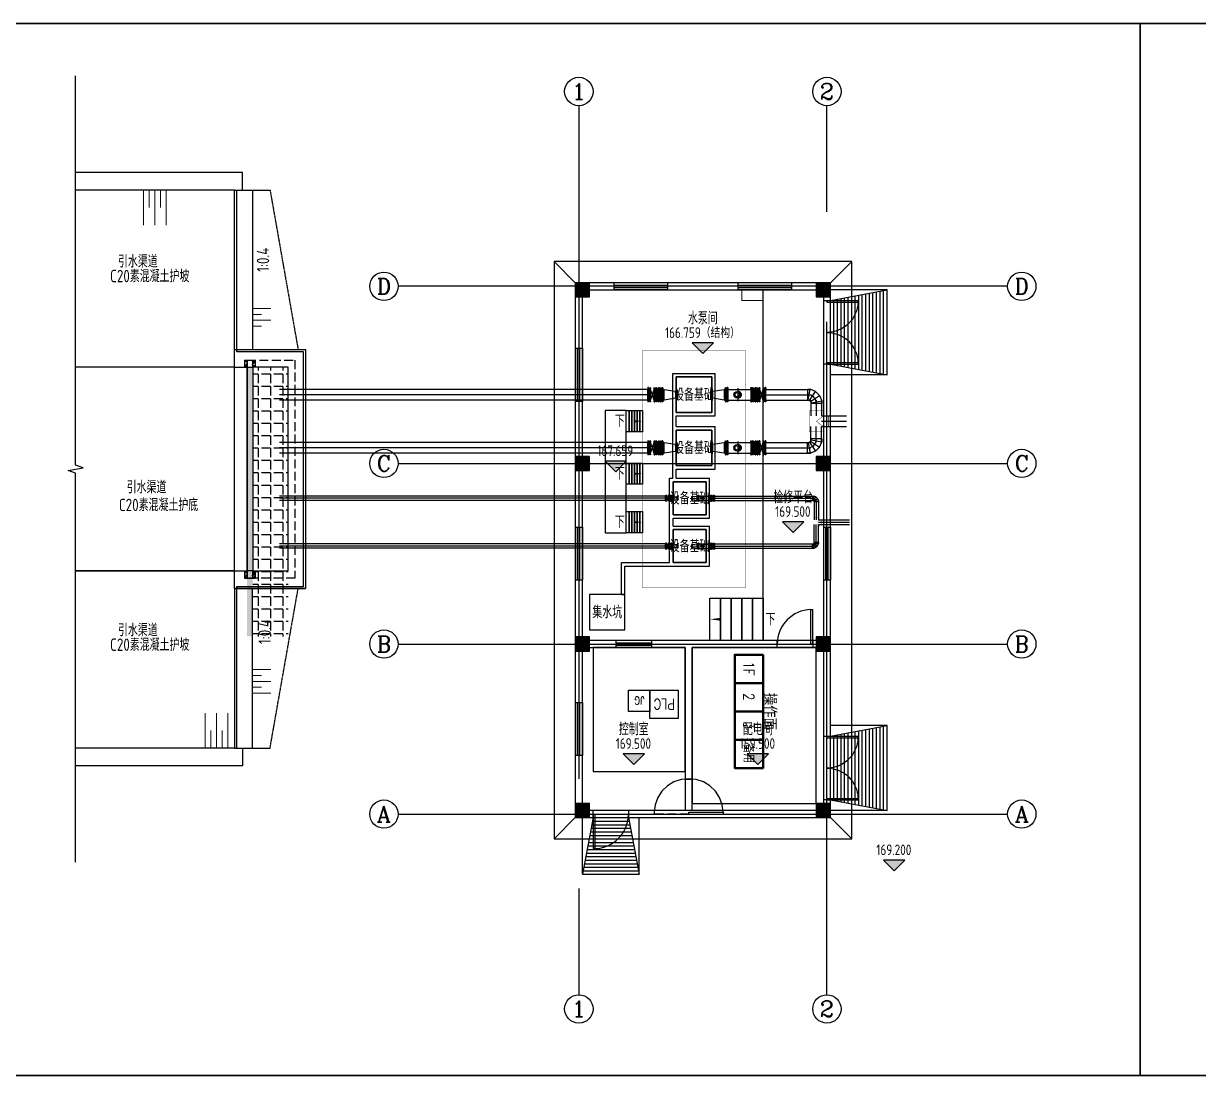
# Model space of a CAD drawing. Extents: x 0 to 126000, y 0 to 29700.
# Drawn here: x 52493 to 85649, y 0 to 29700 of the extents above; entities that cross this region are included whole.
import ezdxf
from ezdxf.enums import TextEntityAlignment as Align

# ---------------------------------------------------------------- set-up
doc = ezdxf.new("R2010")
doc.units = 0
doc.header["$LTSCALE"] = 1000
for name, pattern in [('ACAD_ISO10W100', [18, 12, -3, 0, -3]), ('AXIS_DASH_DOT', [1200, 800, -200, 0, -200]), ('DASH', [0.35, 0.25, -0.1]), ('DASHED', [0.75, 0.5, -0.25]), ('DOTE', [2.42, 2, -0.2, 0.02, -0.2])]:
    doc.linetypes.add(name, pattern=pattern)
for name, color, linetype in [('0 @ 1', 7, 'Continuous'), ('0_提资_水机', 8, 'Continuous'), ('AXIS', 3, 'Continuous'), ('AXIS @ 1', 3, 'Continuous'), ('AXIS_TEXT', 7, 'Continuous'), ('DOOR', 3, 'Continuous'), ('DOTE', 1, 'DOTE'), ('DXPM', 4, 'Continuous'), ('E-箱柜', 3, 'Continuous'), ('FLOOR_STEEL', 2, 'Continuous'), ('GROUND', 2, 'Continuous'), ('PUB_DIM', 3, 'Continuous'), ('PUB_HATCH', 8, 'Continuous'), ('RAIL', 6, 'Continuous'), ('STAIR', 2, 'Continuous'), ('STAIR_STEEL', 2, 'Continuous'), ('TEL_DIM', 7, 'Continuous'), ('VIEW', 7, 'Continuous'), ('WALL', 4, 'Continuous'), ('WALL_EXT', 4, 'Continuous'), ('WALL_INT', 4, 'Continuous'), ('WINDOW', 3, 'Continuous'), ('YHG_文字', 7, 'Continuous'), ('YHG_柱', 4, 'Continuous'), ('YHJ_引出、索引', 3, 'Continuous'), ('YHJ_引出、索引 @ 1', 3, 'Continuous'), ('YHJ_立面_墙线中', 2, 'Continuous'), ('中心线', 8, 'Continuous'), ('意见', 1, 'Continuous'), ('房间轮廓线', 6, 'Continuous'), ('折断线', 3, 'Continuous'), ('控制间轮廓', 7, 'Continuous'), ('标高标注 @ 1', 7, 'Continuous'), ('水泵基础', 7, 'Continuous'), ('线框', 2, 'Continuous'), ('细线', 4, 'Continuous'), ('设备', 8, 'Continuous'), ('轮廓线', 2, 'Continuous'), ('配电间轮廓', 7, 'Continuous')]:
    doc.layers.add(name, color=color, linetype=linetype)
for name, color, linetype, lineweight in [('FLOOR', 2, 'Continuous', 30), ('YHG_构造柱', 4, 'Continuous', 50), ('工艺管道', 8, 'Continuous', 30), ('排水沟', 4, 'Continuous', 30), ('文字', 7, 'Continuous', 15), ('泵房轮廓线', 1, 'Continuous', 50), ('集水坑', 4, 'Continuous', 30)]:
    doc.layers.add(name, color=color, linetype=linetype, lineweight=lineweight)
doc.styles.add('_TEL_DIM', font='SIMPLEX', dxfattribs={"width": 0.8, "height": 3.5, "bigfont": 'HZTXT'})
doc.styles.add('COMPLEX', font='COMPLEX')
doc.styles.add('HZ1', font='romans.shx', dxfattribs={"width": 0.7, "bigfont": 'hztxt.shx'})
doc.styles.get("Standard").update_dxf_attribs({"font": 'arial.ttf'})
doc.styles.add('设计文字', font='tssdeng.shx', dxfattribs={"width": 0.8, "bigfont": 'hztxt.shx'})

# ---------------------------------------------------------------- blocks, each defined once
blk = doc.blocks.new('视图')
at = {"layer": 'VIEW'}
blk.add_lwpolyline([(0, 0), (42000, 0), (42000, 29700), (0, 29700)], close=True, dxfattribs=at)
blk.add_lwpolyline([(0, 29700), (42000, 29700), (42000, 0), (0, 0), (0, 29700)], dxfattribs=at)
at = {"layer": 'VIEW', "style": 'HZ1', "width": 0.7, "flags": 1}
blk.add_attdef('视图类型', (15, 29936), '', height=300, dxfattribs=at)
blk = doc.blocks.new('*U217')
at = {"layer": 'VIEW'}
blk.add_blockref('视图', (42000, 0), dxfattribs=at)
blk = doc.blocks.new('*U218')
at = {"layer": 'VIEW'}
blk.add_blockref('视图', (84000, 0), dxfattribs=at)
blk = doc.blocks.new('DN400法兰')
at = {"layer": '中心线', "ltscale": 50}
for p, q in [((-258, 20), (-258, -55)), ((257, 20), (257, -55))]:
    blk.add_line(p, q, dxfattribs=at)
at = {"layer": '设备', "ltscale": 50}
for p, q in [((-240, 0), (-244, -4)), ((-240, 0), (240, 0)), ((240, 0), (244, -4)), ((-283, -30), (-283, -4)), ((282, -4), (-283, -4)), ((282, -30), (282, -4))]:
    blk.add_line(p, q, dxfattribs=at)
at = {"layer": '设备'}
for p, q in [((-240, 0), (240, 0)), ((-283, -30), (282, -30))]:
    blk.add_line(p, q, dxfattribs=at)
blk = doc.blocks.new('DN250法兰')
at = {"layer": '中心线', "ltscale": 50}
for p, q in [((-50, 175), (22, 175)), ((-50, -175), (22, -175))]:
    blk.add_line(p, q, dxfattribs=at)
at = {"layer": '设备', "ltscale": 50}
for p, q in [((-26, 160), (-23, 162)), ((-26, -160), (-26, 160)), ((-26, -160), (-26, 160)), ((-23, 197), (0, 197)), ((-23, 197), (-23, -198)), ((0, 197), (0, -198)), ((-26, -160), (-23, -163)), ((0, -198), (-23, -198))]:
    blk.add_line(p, q, dxfattribs=at)
blk = doc.blocks.new('双盘偏心异径管（平面）')
at = {"layer": '设备'}
for p, q in [((57, 100), (18, 100)), ((57, 100), (373, 150)), ((408, 150), (373, 150)), ((373, 150), (373, -150)), ((57, -100), (18, -100)), ((373, -150), (57, -100)), ((408, -150), (373, -150))]:
    blk.add_line(p, q, dxfattribs=at)
at = {"layer": '设备', "ltscale": 50}
blk.add_line((18, -100), (18, 100), dxfattribs=at)
at = {"layer": '设备'}
blk.add_lwpolyline([(57, -100), (57, 100)], dxfattribs=at)
at = {"layer": '设备', "xscale": 0.7042253521126761, "yscale": 0.7042253521126761, "zscale": 0.7042253521126761}
blk.add_blockref('DN250法兰', (18, 0), dxfattribs=at)
at = {"layer": '设备', "xscale": 0.7042253521126761, "yscale": 0.7042253521126761, "zscale": 0.7042253521126761, "rotation": 270}
blk.add_blockref('DN400法兰', (430, 0), dxfattribs=at)
at = {"layer": '意见', "flags": 1}
blk.add_attdef('规格', (589, -14), '', height=227, dxfattribs=at)
blk = doc.blocks.new('双法兰传力接头')
at = {"layer": '中心线', "ltscale": 5}
for p, q in [((-17, 181), (166, 181)), ((-17, -181), (166, -181))]:
    blk.add_line(p, q, dxfattribs=at)
at = {"layer": '设备', "ltscale": 50}
for p, q in [((18, 167), (34, 167)), ((47, 141), (47, -141)), ((47, 141), (72, 141)), ((72, 199), (89, 199)), ((72, 199), (72, -199)), ((120, 155), (120, -155)), ((120, 155), (131, 155)), ((18, -167), (34, -167)), ((47, -141), (72, -141)), ((72, -199), (89, -199)), ((120, -155), (131, -155))]:
    blk.add_line(p, q, dxfattribs=at)
at = {"layer": '设备'}
for p, q in [((34, 167), (47, 141)), ((89, -199), (89, 199)), ((89, 141), (120, 141)), ((34, -167), (47, -141)), ((89, -141), (120, -141))]:
    blk.add_line(p, q, dxfattribs=at)
at = {"layer": '设备', "yscale": 0.7042253521126761, "zscale": 0.7042253521126761}
for p, xscale, rotation in [((-3, 0), 0.7042253521126761, 90), ((152, 0), -0.7042253521126761, 270)]:
    blk.add_blockref('DN400法兰', p, dxfattribs=dict(at, xscale=xscale, rotation=rotation))
at = {"layer": '意见', "flags": 1}
blk.add_attdef('规格', (193, -29), '', height=94.2, dxfattribs=at)
blk = doc.blocks.new('电动双盘蝶阀')
at = {"layer": '设备', "ltscale": 50}
for p, q in [((50, -150), (-50, 150)), ((-50, -150), (50, 150))]:
    blk.add_line(p, q, dxfattribs=at)
at = {"layer": '设备', "yscale": 0.7042253521126761, "zscale": 0.7042253521126761}
for p, xscale, rotation in [((-71, 0), 0.7042253521126761, 90), ((71, 0), -0.7042253521126761, 270)]:
    blk.add_blockref('DN400法兰', p, dxfattribs=dict(at, xscale=xscale, rotation=rotation))
at = {"flags": 1}
blk.add_attdef('规格', (120, 51), '', height=10, dxfattribs=at)
blk = doc.blocks.new('钢法兰')
at = {"layer": '中心线', "ltscale": 50}
for p, q in [((-35, 181), (17, 181)), ((-35, -181), (17, -181))]:
    blk.add_line(p, q, dxfattribs=at)
at = {"layer": '设备', "ltscale": 50}
for p, q in [((-21, 169), (-18, 172)), ((-21, -169), (-21, 169)), ((0, 199), (-18, 199)), ((-18, 199), (-18, -199)), ((-21, -169), (-18, -172)), ((0, -199), (-18, -199))]:
    blk.add_line(p, q, dxfattribs=at)
at = {"layer": '设备'}
for p, q in [((-21, -169), (-21, 169)), ((0, -199), (0, 199))]:
    blk.add_line(p, q, dxfattribs=at)
at = {"layer": '意见', "flags": 1}
blk.add_attdef('规格', (159, 63), '', height=82.6, dxfattribs=at)
blk = doc.blocks.new('多功能水泵控制阀')
at = {"layer": '中心线', "ltscale": 10}
blk.add_line((296, -183), (296, 183), dxfattribs=at)
at = {"layer": '设备'}
for p, q in [((0, 150), (648, 150)), ((0, -150), (648, -150))]:
    blk.add_line(p, q, dxfattribs=at)
for radius in [91.1, 61.9]:
    blk.add_circle((264, 0), radius, dxfattribs=at)
blk.add_arc((296, 0), 88.6, 264.0575, 95.9425, dxfattribs=at)
at = {"layer": '设备', "yscale": 0.7042253521126761, "zscale": 0.7042253521126761}
for p, xscale, rotation in [((-21, 0), -0.7042253521126761, 90), ((669, 0), 0.7042253521126761, 270)]:
    blk.add_blockref('DN400法兰', p, dxfattribs=dict(at, xscale=xscale, rotation=rotation))
at = {"layer": '意见', "flags": 1}
blk.add_attdef('规格', (114, -565), '', height=244, dxfattribs=at)
blk = doc.blocks.new('手动双盘蝶阀')
at = {"layer": '设备', "ltscale": 50}
for p, q in [((50, -150), (-50, 150)), ((-50, -150), (50, 150))]:
    blk.add_line(p, q, dxfattribs=at)
at = {"layer": '设备', "yscale": 0.7042253521126761, "zscale": 0.7042253521126761}
for p, xscale, rotation in [((-71, 0), 0.7042253521126761, 90), ((71, 0), -0.7042253521126761, 270)]:
    blk.add_blockref('DN400法兰', p, dxfattribs=dict(at, xscale=xscale, rotation=rotation))
at = {"layer": '意见', "flags": 1}
blk.add_attdef('规格', (147, 6), '', height=70.4, dxfattribs=at)
blk = doc.blocks.new('*U169')
at = {"layer": '工艺管道'}
for p, q in [((-225, 100), (-225, 180)), ((-225, 180), (75, 180)), ((75, 159), (-225, 100)), ((-163, -49), (-225, 100)), ((91, 121), (-163, -49)), ((121, 91), (-49, -163)), ((75, 159), (75, 180)), ((91, 121), (75, 159)), ((121, 91), (91, 121)), ((159, 75), (100, -225)), ((159, 75), (121, 91)), ((159, 75), (180, 75)), ((180, -225), (180, 75)), ((-49, -163), (-163, -49)), ((-49, -163), (100, -225)), ((180, -225), (100, -225))]:
    blk.add_line(p, q, dxfattribs=at)
blk.add_arc((180, 180), 255, 180, 270, dxfattribs=at)
at = {"layer": '意见', "flags": 1}
blk.add_attdef('规格', (450, -5), '', height=158, dxfattribs=at)
blk = doc.blocks.new('钢制三通')
at = {"layer": '工艺管道', "const_width": 10}
for points in [[(-150, 350), (-150, 200), (-300, 200)], [(150, 350), (150, 350), (-150, 350)], [(150, 350), (150, 200), (300, 200)], [(-300, -200), (-300, 200)], [(-150, 200), (0, 0), (150, 200)], [(300, -200), (300, 200)], [(-300, -200), (300, -200)]]:
    blk.add_lwpolyline(points, dxfattribs=at)
at = {"layer": '意见', "flags": 1}
blk.add_attdef('规格', (836, 63), '', height=381, dxfattribs=at)
blk = doc.blocks.new('水泵间平面提资图')
at = {"layer": '0_提资_水机'}
for p, q in [((10134, 5125), (-250, 5125)), ((13493, 5125), (14750, 5125)), ((10134, 4825), (-250, 4825)), ((13493, 4825), (14750, 4825)), ((14750, 4825), (14750, 4375)), ((15050, 4825), (15050, 4375)), ((15050, 4375), (15750, 4375)), ((14750, 3625), (14750, 4075)), ((15050, 4075), (15750, 4075)), ((15050, 3625), (15050, 4075)), ((10134, 3625), (-250, 3625)), ((10134, 3325), (-250, 3325)), ((13493, 3625), (14750, 3625)), ((13493, 3325), (14750, 3325))]:
    blk.add_line(p, q, dxfattribs=at)
at = {"layer": '0_提资_水机', "linetype": 'ACAD_ISO10W100'}
for p, q in [((10134, 4975), (-250, 4975)), ((13493, 4975), (14750, 4975)), ((14900, 4825), (14900, 4375)), ((14900, 3625), (14900, 4075)), ((15050, 4225), (15750, 4225)), ((10134, 3475), (-250, 3475)), ((13493, 3475), (14750, 3475))]:
    blk.add_line(p, q, dxfattribs=at)
at = {"layer": '0_提资_水机', "linetype": 'Continuous'}
for p, q in [((10639, 2112), (-250, 2112)), ((10639, 2050), (-250, 2050)), ((12039, 2112), (14838, 2112)), ((12039, 2050), (14838, 2050)), ((10639, 1987), (-250, 1987)), ((12039, 1987), (14838, 1987)), ((14838, 1987), (14838, 1438)), ((14900, 1987), (14900, 1438)), ((14962, 1987), (14962, 1438)), ((14962, 1438), (15838, 1438)), ((14962, 1375), (15838, 1375)), ((14838, 763), (14838, 1313)), ((14900, 763), (14900, 1313)), ((14962, 1313), (15838, 1313)), ((14962, 763), (14962, 1313)), ((10639, 763), (-250, 763)), ((10639, 700), (-250, 700)), ((12039, 763), (14838, 763)), ((12039, 700), (14838, 700)), ((10639, 638), (-250, 638)), ((12039, 638), (14838, 638))]:
    blk.add_line(p, q, dxfattribs=at)
at = {"layer": '0_提资_水机', "const_width": 10}
blk.add_lwpolyline([(-1000, 0), (-1000, 5750), (0, 5750), (0, 0)], close=True, dxfattribs=at)
at = {"layer": '水泵基础'}
for points in [[(10950, 4475), (10950, 5475), (11950, 5475), (11950, 4475)], [(10950, 2975), (10950, 3975), (11950, 3975), (11950, 2975)], [(10860, 1585), (10860, 2515), (11790, 2515), (11790, 1585)], [(10860, 235), (10860, 1165), (11790, 1165), (11790, 235)]]:
    blk.add_lwpolyline(points, close=True, dxfattribs=at)
at = {"layer": '泵房轮廓线', "const_width": 10}
blk.add_lwpolyline([(10000, -475), (10000, 6225), (12900, 6225), (12900, -475)], close=True, dxfattribs=at)
at = {"layer": '0_提资_水机'}
for name, p in [('钢法兰', (10169, 4975)), ('电动双盘蝶阀', (10272, 4975)), ('双法兰传力接头', (10374, 4975)), ('双盘偏心异径管（平面）', (11927, 4975)), ('多功能水泵控制阀', (12405, 4975)), ('双法兰传力接头', (13105, 4975)), ('手动双盘蝶阀', (13356, 4975)), ('钢法兰', (13476, 4975)), ('钢法兰', (10169, 3475)), ('电动双盘蝶阀', (10272, 3475)), ('双法兰传力接头', (10374, 3475)), ('双盘偏心异径管（平面）', (11927, 3475)), ('多功能水泵控制阀', (12405, 3475)), ('双法兰传力接头', (13105, 3475)), ('手动双盘蝶阀', (13356, 3475)), ('钢法兰', (13476, 3475))]:
    blk.add_blockref(name, p, dxfattribs=at)
for name, p, rotation in [('双盘偏心异径管（平面）', (10983, 4975), 180), ('*U169', (14829, 4904), 180), ('钢制三通', (14900, 4225), 270), ('双盘偏心异径管（平面）', (10983, 3475), 180), ('*U169', (14829, 3546), 90)]:
    blk.add_blockref(name, p, dxfattribs=dict(at, rotation=rotation))
at = {"layer": '0_提资_水机', "xscale": 0.4166666666666667, "yscale": 0.4166666666666667, "zscale": 0.4166666666666667}
for name, p in [('钢法兰', (10654, 2050)), ('电动双盘蝶阀', (10697, 2050)), ('双法兰传力接头', (10739, 2050)), ('双盘偏心异径管（平面）', (11386, 2050)), ('多功能水泵控制阀', (11586, 2050)), ('双法兰传力接头', (11877, 2050)), ('手动双盘蝶阀', (11982, 2050)), ('钢法兰', (12032, 2050)), ('钢法兰', (10654, 700)), ('电动双盘蝶阀', (10697, 700)), ('双法兰传力接头', (10739, 700)), ('双盘偏心异径管（平面）', (11386, 700)), ('多功能水泵控制阀', (11586, 700)), ('双法兰传力接头', (11877, 700)), ('手动双盘蝶阀', (11982, 700)), ('钢法兰', (12032, 700))]:
    blk.add_blockref(name, p, dxfattribs=at)
at = {"layer": '0_提资_水机', "xscale": 0.4166666666666667, "yscale": 0.4166666666666667, "zscale": 0.4166666666666667, "rotation": 180}
for p in [(10993, 2050), (10993, 700)]:
    blk.add_blockref('双盘偏心异径管（平面）', p, dxfattribs=at)
at = {"layer": '0_提资_水机', "xscale": 0.4166666666666667, "yscale": 0.4166666666666667}
for name, p, rotation in [('*U169', (14871, 2021), 180), ('钢制三通', (14900, 1375), 270), ('*U169', (14871, 729), 90)]:
    blk.add_blockref(name, p, dxfattribs=dict(at, rotation=rotation))
blk = doc.blocks.new('配电柜（800mm）')
at = {"color": 3}
blk.add_lwpolyline([(-800, 800), (0, 800), (0, 0), (-800, 0)], close=True, dxfattribs=at)
at = {"color": 7, "style": '_TEL_DIM', "width": 0.8}
blk.add_attdef('配电柜编号', text='', height=300, dxfattribs=at).set_placement((-412, 246), align=Align.CENTER)
blk = doc.blocks.new('控制间布置')
at = {"layer": '控制间轮廓'}
blk.add_lwpolyline([(0, 0), (3500, 0), (3500, 2600), (0, 2600)], close=True, dxfattribs=at)
at = {"layer": 'E-箱柜', "color": 3, "rotation": 270}
blk.add_blockref('配电柜（800mm）', (1200, 1600), dxfattribs=at).add_auto_attribs({'配电柜编号': 'PLC'})
at = {"layer": 'E-箱柜', "color": 3, "xscale": 0.75, "yscale": 0.75, "zscale": 0.75, "rotation": 270}
blk.add_blockref('配电柜（800mm）', (1200, 1000), dxfattribs=at).add_auto_attribs({'配电柜编号': 'JG'})
blk = doc.blocks.new('控制间平面提资图')
at = {"layer": 'YHG_构造柱', "rotation": 270}
blk.add_blockref('控制间布置', (0, 0), dxfattribs=at)
blk = doc.blocks.new('配电间布置')
at = {"layer": '配电间轮廓'}
blk.add_lwpolyline([(0, 0), (4400, 0), (4400, 3500), (0, 3500)], close=True, dxfattribs=at)
at = {"layer": 'YHG_构造柱'}
for p, values in [((1000, 1200), {'配电柜编号': '1F'}), ((1800, 1200), {'配电柜编号': '2'}), ((2600, 1200), {'配电柜编号': '3'}), ((3400, 1200), {'配电柜编号': '备用'})]:
    blk.add_blockref('配电柜（800mm）', p, dxfattribs=at).add_auto_attribs(values)
at = {"layer": 'TEL_DIM', "style": '_TEL_DIM'}
blk.add_text('操作面', height=350, dxfattribs=at).set_placement((1800, 2200), align=Align.MIDDLE_CENTER)
blk = doc.blocks.new('配电间平面提资图')
at = {"layer": 'YHG_构造柱', "rotation": 270}
blk.add_blockref('配电间布置', (0, 0), dxfattribs=at)
blk = doc.blocks.new('*U176')
at = {"layer": 'PUB_HATCH'}
h = blk.add_hatch(dxfattribs=at)
h.set_pattern_fill('HEX', color=256, scale=15)
h.set_pattern_definition([(0, (-1247.595, 5750), (0, 82.4889), [47.625, -95.25]), (120, (-1247.595, 5750), (-71.4375, -41.2445), [47.625, -95.25]), (60, (-1199.97, 5750), (-71.4375, 41.2445), [47.625, -95.25])])
h.paths.add_polyline_path([(-1000, 5750), (-1163, 5750), (-1163, -1850), (-1000, -1850)])
h = blk.add_hatch(dxfattribs=at)
h.set_pattern_fill('ANGLE', color=8, scale=50, angle=-180)
h.set_pattern_definition([(180, (787.28, -1850), (-1e-13, -349.25), [254, -95.25]), (270, (787.28, -1850), (349.25, -1e-13), [254, -95.25])])
h.paths.add_polyline_path([(-1000, -1850), (0, -1850), (0, 5750), (-1000, 5750)])
at = {"layer": '细线', "linetype": 'Continuous', "lineweight": 0, "ltscale": 0.5}
h = blk.add_hatch(dxfattribs=at)
h.set_pattern_fill('AR-CONC', color=8, angle=-180)
h.set_pattern_definition([(230, (3944.64, -60120.33), (-182.18467, 15.9391), [19.05, -209.55]), (175, (3944.64, -60120.33), (35.2434, -191.05685), [15.24, -167.6406]), (280.45144, (3929.45, -60119), (-146.94125, -175.11775), [16.19, -178.09024]), (226.1842, (3944.64, -60171.13), (-271.07904, 42.0423), [28.575, -314.325]), (276.63556, (3922.05, -60167.63), (-237.4041, -247.4261), [24.285, -267.1356]), (171.18415, (3944.64, -60171.13), (-237.4041, -247.4261), [22.86, -251.4597]), (201, (3919.24, -60158.43), (-151.6144, 102.2652), [19.05, -209.55]), (146, (3919.24, -60158.43), (-61.80203, -184.18797), [15.24, -167.64]), (251.45145, (3906.6, -60149.9), (-213.4164, -81.92277), [16.19, -178.08994]), (217.5, (3944.64, -60120.33), (-3.088603, -84.55504), [0, -165.608, 0, -170.18, 0, -168.275]), (187.5, (3944.64, -60120.33), (-66.81966, -100.18057), [0, -97.028, 0, -161.798, 0, -64.135]), (147.5, (4001.28, -60120.33), (-135.590595, 5.728744), [0, -63.5, 0, -198.12, 0, -262.89]), (137.5, (4026.68, -60120.33), (-148.12918, -25.4265), [0, -82.55, 0, -131.572, 0, -186.69])])
h.paths.add_polyline_path([(-932, 5950), (-1013, 5950), (-1013, 5750), (-932, 5750)])
h.paths.add_polyline_path([(-1163, 5950), (-1232, 5950), (-1232, 5750), (-1163, 5750)])
h = blk.add_hatch(dxfattribs=at)
h.set_pattern_fill('ANSI32', color=8, scale=10, angle=-180)
h.set_pattern_definition([(225, (3944.64, -60120.33), (67.35192, -67.35192), []), (225, (3899.74, -60120.33), (67.35192, -67.35192), [])])
h.paths.add_polyline_path([(-1163, 5950), (-1232, 5950), (-1232, 5750), (-1163, 5750)])
h.paths.add_polyline_path([(-932, 5950), (-1013, 5950), (-1013, 5750), (-932, 5750)])
h = blk.add_hatch(dxfattribs=at)
h.set_pattern_fill('AR-CONC', color=8, angle=-180)
h.set_pattern_definition([(230, (3944.64, -45470.33), (-182.18467, 15.9391), [19.05, -209.55]), (175, (3944.64, -45470.33), (35.2434, -191.05685), [15.24, -167.6406]), (280.45144, (3929.45, -45469), (-146.94125, -175.11775), [16.19, -178.09024]), (226.1842, (3944.64, -45521.13), (-271.079, 42.0423), [28.575, -314.325]), (276.63556, (3922.05, -45517.63), (-237.4041, -247.4261), [24.285, -267.1356]), (171.18415, (3944.64, -45521.13), (-237.4041, -247.4261), [22.86, -251.4597]), (201, (3919.24, -45508.43), (-151.6144, 102.2652), [19.05, -209.55]), (146, (3919.24, -45508.43), (-61.802, -184.188), [15.24, -167.64]), (251.45145, (3906.6, -45499.9), (-213.4164, -81.9228), [16.19, -178.08994]), (217.5, (3944.64, -45470.33), (-3.0886, -84.55504), [0, -165.608, 0, -170.18, 0, -168.275]), (187.5, (3944.64, -45470.33), (-66.81966, -100.18057), [0, -97.028, 0, -161.798, 0, -64.135]), (147.5, (4001.28, -45470.33), (-135.5906, 5.72874), [0, -63.5, 0, -198.12, 0, -262.89]), (137.5, (4026.68, -45470.33), (-148.12918, -25.4265), [0, -82.55, 0, -131.572, 0, -186.69])])
h.paths.add_polyline_path([(-932, 0), (-1013, 0), (-1013, -200), (-932, -200)])
h.paths.add_polyline_path([(-1163, 0), (-1232, 0), (-1232, -200), (-1163, -200)])
h = blk.add_hatch(dxfattribs=at)
h.set_pattern_fill('ANSI32', color=8, scale=10, angle=-180)
h.set_pattern_definition([(225, (3944.64, -45470.33), (67.35192, -67.35192), []), (225, (3899.74, -45470.33), (67.35192, -67.35192), [])])
h.paths.add_polyline_path([(-1163, 0), (-1232, 0), (-1232, -200), (-1163, -200)])
h.paths.add_polyline_path([(-932, 0), (-1013, 0), (-1013, -200), (-932, -200)])
at = {"layer": 'RAIL'}
for points in [[(-1453, 6250), (-1453, 6190)], [(-1453, -440), (427, -440), (427, 6190), (-1453, 6190)], [(-1453, -440), (-1453, -500)]]:
    blk.add_lwpolyline(points, dxfattribs=at)
at = {"layer": '线框', "lineweight": -3}
blk.add_line((-1163, 5950), (-1163, -200), dxfattribs=at)
at = {"layer": '轮廓线'}
for p, q in [((-1513, 6250), (487, 6250)), ((-1513, 5750), (-6000, 5750)), ((-1513, 5750), (-1163, 5750)), ((-1232, 5950), (-932, 5950)), ((-1013, 5950), (-1013, 5750)), ((-6000, 0), (-1513, 0)), ((-1513, 0), (-1163, 0)), ((-1013, 0), (-1013, -200)), ((-1232, -200), (-932, -200)), ((-1513, -500), (487, -500))]:
    blk.add_line(p, q, dxfattribs=at)
at = {"layer": '轮廓线', "flags": 128}
blk.add_lwpolyline([(487, -500), (-1513, -500), (-1513, 6250), (487, 6250)], close=True, dxfattribs=at)
at = {"layer": '轮廓线'}
for points in [[(-1232, 5950), (-1232, 5750)], [(-932, 5950), (-932, 5750)], [(-1232, 0), (-1232, -200)], [(-932, 0), (-932, -200)]]:
    blk.add_lwpolyline(points, dxfattribs=at)
at = {"layer": '轮廓线', "linetype": 'DASH'}
blk.add_lwpolyline([(-1163, 5950), (187, 5950), (187, -200), (-1163, -200)], close=True, dxfattribs=at)
at = {"layer": '轮廓线'}
for points in [[(-1000, 0), (-1163, 0), (-1163, 5750), (-1000, 5750)], [(-1000, 5750), (-1000, 0), (0, 0), (0, 5750)]]:
    blk.add_lwpolyline(points, close=True, dxfattribs=at)
at = {"layer": 'AXIS @ 1', "color": 3, "style": '设计文字', "width": 0.8}
for s, p in [('引水渠道', (-4559, 2190)), ('C20素混凝土护底', (-4778, 1688))]:
    blk.add_text(s, height=350, dxfattribs=at).set_placement(p)
blk = doc.blocks.new('*U177')
at = {"layer": 'DXPM', "color": 4, "linetype": 'DASHED', "ltscale": 0.03, "flags": 128}
blk.add_lwpolyline([(500, -5000), (1000, -5000), (1792, -500)], dxfattribs=at)
at = {"layer": 'RAIL'}
blk.add_lwpolyline([(60, -5000), (60, -440)], dxfattribs=at)
at = {"layer": '文字', "color": 3}
for p, q in [((1024, -2786), (500, -2786)), ((762, -2949), (500, -2949)), ((1024, -3118), (500, -3118)), ((762, -3280), (500, -3280)), ((1024, -3449), (500, -3449))]:
    blk.add_line(p, q, dxfattribs=at)
at = {"layer": '文字'}
for p, q in [((-835, -4011), (-835, -5000)), ((-514, -4011), (-514, -5000)), ((-193, -4011), (-193, -5000)), ((-674, -4506), (-674, -5000)), ((-354, -4506), (-354, -5000))]:
    blk.add_line(p, q, dxfattribs=at)
at = {"layer": '轮廓线'}
blk.add_line((0, 0), (-4500, 0), dxfattribs=at)
for points in [[(0, -500), (0, -5000), (500, -5000), (500, -500)], [(0, -5000), (-4500, -5000)], [(226, -5000), (226, -5500), (-4500, -5500)]]:
    blk.add_lwpolyline(points, dxfattribs=at)
at = {"color": 3, "style": '设计文字', "width": 0.8}
blk.add_attdef('坡度-平面', (-2667, -4607), '', height=300, dxfattribs=at)
at = {"layer": '0 @ 1', "color": 3, "style": '设计文字', "width": 0.8}
blk.add_text('1:0.4', height=350, rotation=90, dxfattribs=at).set_placement((847, -1382), align=Align.MIDDLE_RIGHT)
at = {"layer": 'AXIS @ 1', "color": 3, "style": '设计文字', "width": 0.8}
for s, p in [('引水渠道', (-3291, -1845)), ('C20素混凝土护坡', (-3514, -2257))]:
    blk.add_text(s, height=350, dxfattribs=at).set_placement(p)
blk = doc.blocks.new('*U178')
at = {"layer": 'DXPM', "color": 4, "linetype": 'DASHED', "ltscale": 0.03, "flags": 128}
blk.add_lwpolyline([(500, 5000), (1000, 5000), (1792, 500)], dxfattribs=at)
at = {"layer": 'RAIL'}
blk.add_lwpolyline([(60, 440), (60, 5000)], dxfattribs=at)
at = {"layer": '文字'}
for p, q in [((-2575, 4011), (-2575, 5000)), ((-2415, 4506), (-2415, 5000)), ((-2255, 4011), (-2255, 5000)), ((-2094, 4506), (-2094, 5000)), ((-1934, 4011), (-1934, 5000))]:
    blk.add_line(p, q, dxfattribs=at)
at = {"layer": '文字', "color": 3}
for p, q in [((1024, 1661), (500, 1661)), ((762, 1492), (500, 1492)), ((1024, 1330), (500, 1330)), ((762, 1161), (500, 1161))]:
    blk.add_line(p, q, dxfattribs=at)
at = {"layer": '轮廓线'}
blk.add_line((0, 0), (-4500, 0), dxfattribs=at)
for points in [[(226, 5000), (226, 5500), (-4500, 5500)], [(0, 5000), (-4500, 5000)], [(0, 500), (0, 5000), (500, 5000), (500, 500)]]:
    blk.add_lwpolyline(points, dxfattribs=at)
at = {"layer": '0 @ 1', "color": 3, "style": '设计文字', "width": 0.8}
blk.add_text('1:0.4', height=350, rotation=90, dxfattribs=at).set_placement((801, 3377), align=Align.MIDDLE_RIGHT)
at = {"layer": 'AXIS', "color": 3, "style": '设计文字', "width": 0.8}
blk.add_attdef('坡度-平面', (-1499, 4487), '', height=300, dxfattribs=at)
at = {"layer": 'AXIS @ 1', "color": 3, "style": '设计文字', "width": 0.8}
for s, p in [('引水渠道', (-3291, 2813)), ('C20素混凝土护坡', (-3514, 2400))]:
    blk.add_text(s, height=350, dxfattribs=at).set_placement(p)
blk = doc.blocks.new('*U188')
at = {"layer": '折断线'}
blk.add_lwpolyline([(0, -11100), (0, -113), (-210, -37), (210, 37), (0, 112), (0, 11100)], dxfattribs=at)
blk = doc.blocks.new('平面_集水坑')
at = {"layer": '集水坑'}
blk.add_lwpolyline([(500, -500), (500, 500), (-500, 500), (-500, -500), (500, -500)], dxfattribs=at)
blk = doc.blocks.new('*U19')
at = {"layer": 'WINDOW'}
for p, q in [((0, 900), (877, 900)), ((0, 900), (0, 855)), ((0, 855), (877, 855)), ((877, 855), (877, 900)), ((0, -855), (877, -855)), ((0, -900), (0, -855)), ((0, -900), (877, -900)), ((877, -855), (877, -900))]:
    blk.add_line(p, q, dxfattribs=at)
at = {"layer": 'WINDOW', "extrusion": (0, 0, -1)}
for centre, major_axis, start_param, end_param in [((0, 877), (620, 620), 0.811042, 2.356194), ((0, -878), (-620, 620), 0.785398, 2.330551)]:
    blk.add_ellipse(centre, major_axis=major_axis, ratio=1, start_param=start_param, end_param=end_param, dxfattribs=at)
at = {"style": 'HZ1', "width": 0.7, "flags": 1}
blk.add_attdef('编号', (-948, -131), '', height=300, dxfattribs=at)
blk = doc.blocks.new('平面_单开门_宽度1000')
at = {"layer": 'WINDOW'}
for p, q in [((0, 0), (50, 0)), ((0, 0), (0, -975)), ((50, 0), (50, -975)), ((50, -975), (0, -975))]:
    blk.add_line(p, q, dxfattribs=at)
blk.add_ellipse((25, 0), major_axis=(559, 799), ratio=1, start_param=3.777471, end_param=5.322623, dxfattribs=at)
at = {"style": 'HZ1', "width": 0.7, "flags": 1}
blk.add_attdef('编号', (334, 254), '', height=300, dxfattribs=at)
blk = doc.blocks.new('平面_双向单开门_宽度1000')
at = {"layer": 'WINDOW'}
for p, q in [((0, 1000), (-213, 976)), ((213, 976), (0, 1000)), ((-599, 794), (-753, 644)), ((-417, 907), (-599, 794)), ((-213, 976), (-417, 907)), ((417, 907), (213, 976)), ((599, 794), (417, 907)), ((753, 644), (599, 794)), ((-871, 464), (-946, 263)), ((-753, 644), (-871, 464)), ((871, 464), (753, 644)), ((946, 263), (871, 464)), ((-946, 263), (-975, 50)), ((-975, 50), (-975, 0)), ((0, 50), (975, 50)), ((0, 0), (0, 50)), ((0, 0), (975, 0)), ((975, 50), (946, 263)), ((975, 50), (975, 0))]:
    blk.add_line(p, q, dxfattribs=at)
at = {"layer": 'WINDOW', "linetype": 'DASH'}
blk.add_line((0, 0), (-975, 0), dxfattribs=at)
at = {"style": 'HZ1', "width": 0.7, "flags": 1}
blk.add_attdef('编号', (-178, -413), '', height=300, dxfattribs=at)
blk = doc.blocks.new('*U189')
at = {"layer": 'STAIR'}
for p, q in [((1600, 2400), (0, 2400)), ((0, 0), (0, 2400)), ((0, 2100), (1600, 2400)), ((1200, 75), (1200, 2325)), ((1300, 56), (1300, 2344)), ((1400, 38), (1400, 2362)), ((1500, 19), (1500, 2381)), ((1600, 0), (1600, 2400)), ((100, 281), (100, 2119)), ((200, 263), (200, 2138)), ((300, 244), (300, 2156)), ((400, 225), (400, 2175)), ((500, 206), (500, 2194)), ((600, 188), (600, 2213)), ((700, 169), (700, 2231)), ((800, 150), (800, 2250)), ((900, 131), (900, 2269)), ((1000, 113), (1000, 2287)), ((1100, 94), (1100, 2306)), ((0, 300), (1600, 0)), ((1600, 0), (0, 0))]:
    blk.add_line(p, q, dxfattribs=at)
at = {"layer": 'WALL'}
blk.add_line((0, 2100), (0, 2200), dxfattribs=at)
blk = doc.blocks.new('*U191')
at = {"layer": 'STAIR'}
for p, q in [((1600, 1600), (0, 1600)), ((0, 0), (0, 1600)), ((0, 1300), (1600, 1600)), ((200, 263), (200, 1338)), ((300, 244), (300, 1356)), ((400, 225), (400, 1375)), ((500, 206), (500, 1394)), ((600, 188), (600, 1413)), ((700, 169), (700, 1431)), ((800, 150), (800, 1450)), ((900, 131), (900, 1469)), ((1000, 113), (1000, 1487)), ((1100, 94), (1100, 1506)), ((1200, 75), (1200, 1525)), ((1300, 56), (1300, 1544)), ((1400, 38), (1400, 1562)), ((1500, 19), (1500, 1581)), ((1600, 0), (1600, 1600)), ((100, 281), (100, 1319)), ((0, 300), (1600, 0)), ((1600, 0), (0, 0))]:
    blk.add_line(p, q, dxfattribs=at)
at = {"layer": 'WALL'}
blk.add_line((0, 1300), (0, 1400), dxfattribs=at)
blk = doc.blocks.new('*U192')
at = {"layer": 'WINDOW'}
for p, q in [((-100, 0), (100, 0)), ((-100, -1500), (-100, 0)), ((-33, 0), (-33, -1500)), ((33, 0), (33, -1500)), ((100, -1500), (100, 0)), ((100, -1500), (-100, -1500))]:
    blk.add_line(p, q, dxfattribs=at)
at = {"style": 'HZ1', "width": 0.7, "flags": 1}
blk.add_attdef('编号', (-598, -1035), '', height=300, dxfattribs=at)
blk = doc.blocks.new('*U198')
at = {"layer": 'WINDOW'}
for p, q in [((-100, 0), (100, 0)), ((-100, -1000), (-100, 0)), ((-33, 0), (-33, -1000)), ((33, 0), (33, -1000)), ((100, -1000), (100, 0)), ((100, -1000), (-100, -1000))]:
    blk.add_line(p, q, dxfattribs=at)
at = {"style": 'HZ1', "width": 0.7, "flags": 1}
blk.add_attdef('编号', (-598, -1035), '', height=300, dxfattribs=at)
blk = doc.blocks.new('平面_钢爬梯')
at = {"layer": 'YHJ_立面_墙线中', "const_width": 30}
blk.add_lwpolyline([(-600, 0), (-600, -300), (0, -300), (0, 0)], dxfattribs=at)
blk = doc.blocks.new('平面_平台钢楼梯')
at = {"layer": 'STAIR_STEEL'}
for points in [[(-460, 300), (-383, 300), (-383, -300), (-460, -300)], [(-383, 300), (-307, 300), (-307, -300), (-383, -300)], [(-307, 300), (-230, 300), (-230, -300), (-307, -300)], [(-230, 300), (-153, 300), (-153, -300), (-230, -300)], [(-153, 300), (-77, 300), (-77, -300), (-153, -300)], [(-77, 300), (0, 300), (0, -300), (-77, -300)]]:
    blk.add_lwpolyline(points, close=True, dxfattribs=at)
at = {"layer": 'YHJ_引出、索引'}
blk.add_lwpolyline([(-460, 0, 0, 0, 0), (0, 0, 0, 60, 0), (-225, 0, 0, 0, 0)], format="xyseb", dxfattribs=at)
at = {"layer": 'YHJ_引出、索引 @ 1', "color": 7, "style": '设计文字', "width": 0.8}
blk.add_text('下', height=350, dxfattribs=at).set_placement((-782, -166))
blk = doc.blocks.new('*U199')
at = {"layer": 'STAIR'}
for points in [[(-1500, 1200), (-1200, 1200), (-1200, 0), (-1500, 0)], [(-1200, 1200), (-900, 1200), (-900, 0), (-1200, 0)], [(-900, 1200), (-600, 1200), (-600, 0), (-900, 0)], [(-600, 1200), (-300, 1200), (-300, 0), (-600, 0)], [(-300, 1200), (0, 1200), (0, 0), (-300, 0)]]:
    blk.add_lwpolyline(points, close=True, dxfattribs=at)
at = {"layer": 'YHJ_引出、索引'}
blk.add_lwpolyline([(0, 600, 0, 0, 0), (-1500, 600, 0, 80, 0), (-1200, 600, 0, 0, 0)], format="xyseb", dxfattribs=at)
at = {"layer": 'YHJ_引出、索引 @ 1', "color": 7, "style": '设计文字', "width": 0.8}
blk.add_text('下', height=350, dxfattribs=at).set_placement((68, 425))
blk = doc.blocks.new('_AXISO')
blk.add_circle((0, 0), 0.5)
at = {"layer": 'AXIS_TEXT', "style": 'COMPLEX', "width": 1.041667}
blk.add_attdef('A', text='', height=0.56, dxfattribs=at).set_placement((-0.25, -0.28), (0.25, -0.28), align=Align.FIT)
blk = doc.blocks.new('*U200')
at = {"layer": 'PUB_HATCH'}
blk.add_solid([(-200, -200), (200, -200), (-200, 200), (200, 200)], dxfattribs=at)
at = {"layer": 'YHG_柱'}
blk.add_lwpolyline([(-200, -200), (200, -200), (200, 200), (-200, 200)], close=True, dxfattribs=at)
blk = doc.blocks.new('标高_平面标注')
at = {"layer": 'AXIS'}
blk.add_hatch(color=256, dxfattribs=at).paths.add_polyline_path([(0, 0), (300, 300), (-300, 300)])
for p, q in [((0, 0), (-300, 300)), ((300, 300), (-300, 300)), ((0, 0), (300, 300))]:
    blk.add_line(p, q, dxfattribs=at)
at = {"layer": 'AXIS_TEXT', "style": '设计文字', "width": 0.8, "flags": 4}
blk.add_attdef('标高', text='', height=300, dxfattribs=at).set_placement((-11, 442), align=Align.CENTER)

msp = doc.modelspace()

# ---------------------------------------------------------------- linework, layer by layer
at = {"layer": 'AXIS', "color": 3}
for p, q in [((68163, 27380), (68163, 24380)), ((75163, 24380), (75163, 27380)), ((66063, 22280), (63063, 22280)), ((80263, 22280), (77263, 22280)), ((63063, 17280), (66063, 17280)), ((77263, 17280), (80263, 17280)), ((63063, 12180), (66063, 12180)), ((77263, 12180), (80263, 12180)), ((63063, 7380), (66063, 7380)), ((77263, 7380), (80263, 7380)), ((68163, 5280), (68163, 2280)), ((75163, 2280), (75163, 5280))]:
    msp.add_line(p, q, dxfattribs=at)
at = {"layer": 'DOTE', "color": 1, "linetype": 'AXIS_DASH_DOT', "ltscale": 0.02}
for p, q in [((68163, 24380), (68163, 5280)), ((75163, 5280), (75163, 24380)), ((77263, 22280), (66063, 22280)), ((66063, 17280), (77263, 17280)), ((66063, 12180), (77263, 12180)), ((66063, 7380), (77263, 7380))]:
    msp.add_line(p, q, dxfattribs=at)
at = {"layer": 'FLOOR', "color": 2}
msp.add_lwpolyline([(73363, 12280), (73363, 22180)], dxfattribs=at)
at = {"layer": 'FLOOR_STEEL', "color": 2}
msp.add_lwpolyline([(68903, 15320), (69503, 15320), (69503, 18770), (68903, 18770)], close=True, dxfattribs=at)
at = {"layer": 'GROUND'}
for p, q in [((68063, 22380), (67463, 22980)), ((75263, 22380), (75863, 22980)), ((68063, 7280), (67463, 6680)), ((75263, 7280), (75863, 6680))]:
    msp.add_line(p, q, dxfattribs=at)
msp.add_lwpolyline([(67463, 6680), (75863, 6680), (75863, 22980), (67463, 22980)], close=True, dxfattribs=at)
at = {"layer": 'WALL_EXT', "color": 4}
for p, q in [((75263, 22380), (68063, 22380)), ((68063, 22380), (68063, 7280)), ((75263, 21880), (75263, 22380)), ((68263, 12280), (68263, 22180)), ((68263, 22180), (75063, 22180)), ((75063, 22180), (75063, 21880)), ((75063, 21880), (75263, 21880)), ((75263, 20080), (75063, 20080)), ((75063, 20080), (75063, 12280)), ((75263, 9580), (75263, 20080)), ((68263, 7480), (68263, 12080)), ((75063, 12080), (75063, 9580)), ((75063, 9580), (75263, 9580)), ((75263, 7780), (75063, 7780)), ((75063, 7780), (75063, 7480)), ((75263, 7280), (75263, 7780)), ((68563, 7480), (68263, 7480)), ((68563, 7280), (68563, 7480)), ((75063, 7480), (69563, 7480)), ((69563, 7480), (69563, 7280)), ((68063, 7280), (68563, 7280)), ((69563, 7280), (75263, 7280))]:
    msp.add_line(p, q, dxfattribs=at)
at = {"layer": 'WALL_INT', "color": 4}
for p, q in [((73763, 12280), (68263, 12280)), ((73763, 12080), (73763, 12280)), ((75063, 12280), (74763, 12280)), ((74763, 12280), (74763, 12080)), ((68263, 12080), (71163, 12080)), ((71163, 12080), (71163, 8368)), ((71363, 8368), (71363, 12080)), ((71363, 12080), (73763, 12080)), ((74763, 12080), (75063, 12080)), ((71163, 8368), (71363, 8368))]:
    msp.add_line(p, q, dxfattribs=at)
at = {"layer": '房间轮廓线', "color": 6}
for points in [[(68263, 12280), (68263, 22180), (75063, 22180), (75063, 12280)], [(68263, 7480), (68263, 12080), (71163, 12080), (71163, 7480)], [(71363, 7480), (71363, 12080), (75063, 12080), (75063, 7480)]]:
    msp.add_lwpolyline(points, close=True, dxfattribs=at)
at = {"layer": '排水沟'}
for p, q in [((70813, 19820), (72013, 19820)), ((70813, 16860), (70813, 19820)), ((70913, 19720), (71913, 19720)), ((70913, 18720), (70913, 19720)), ((71913, 18720), (71913, 19720)), ((72013, 18620), (72013, 19820)), ((70913, 18720), (71913, 18720)), ((70913, 18620), (72013, 18620)), ((70913, 18320), (70913, 18620)), ((70913, 18320), (72013, 18320)), ((72013, 17120), (72013, 18320)), ((70913, 18220), (71913, 18220)), ((70913, 17220), (70913, 18220)), ((71913, 17220), (71913, 18220)), ((70913, 17220), (71913, 17220)), ((70913, 17120), (72013, 17120)), ((70913, 16860), (70913, 17120)), ((70723, 16860), (70813, 16860)), ((70723, 14480), (70723, 16860)), ((70823, 16760), (71753, 16760)), ((70823, 15830), (70823, 16760)), ((70913, 16860), (71853, 16860)), ((71753, 15830), (71753, 16760)), ((71853, 15730), (71853, 16860)), ((70823, 15830), (71753, 15830)), ((70823, 15730), (71853, 15730)), ((70823, 15510), (70823, 15730)), ((70823, 15510), (71853, 15510)), ((70823, 15410), (71753, 15410)), ((70823, 14480), (70823, 15410)), ((71753, 14480), (71753, 15410)), ((71853, 14380), (71853, 15510)), ((69363, 14480), (70723, 14480)), ((69363, 13580), (69363, 14480)), ((69463, 14380), (71853, 14380)), ((69463, 13580), (69463, 14380)), ((70823, 14480), (71753, 14480)), ((69363, 13580), (69463, 13580))]:
    msp.add_line(p, q, dxfattribs=at)
at = {"layer": '水泵基础'}
for points in [[(70913, 18720), (71913, 18720), (71913, 19720), (70913, 19720)], [(70913, 17220), (71913, 17220), (71913, 18220), (70913, 18220)], [(70823, 15830), (71753, 15830), (71753, 16760), (70823, 16760)], [(70823, 14480), (71753, 14480), (71753, 15410), (70823, 15410)]]:
    msp.add_lwpolyline(points, close=True, dxfattribs=at)

# ---------------------------------------------------------------- block references
at = {"layer": 'AXIS', "color": 3, "xscale": 800, "yscale": 800, "zscale": 800}
for p, values in [((68163, 27780), {'A': '1'}), ((75163, 27780), {'A': '2'}), ((62663, 22280), {'A': 'D'}), ((80663, 22280), {'A': 'D'}), ((62663, 17280), {'A': 'C'}), ((80663, 17280), {'A': 'C'}), ((62663, 12180), {'A': 'B'}), ((80663, 12180), {'A': 'B'}), ((62663, 7380), {'A': 'A'}), ((80663, 7380), {'A': 'A'}), ((68163, 1880), {'A': '1'}), ((75163, 1880), {'A': '2'})]:
    msp.add_blockref('_AXISO', p, dxfattribs=at).add_auto_attribs(values)
at = {"layer": 'DOOR'}
for name, p in [('*U19', (75163, 20980)), ('*U19', (75163, 8680)), ('平面_双向单开门_宽度1000', (71263, 7380)), ('平面_单开门_宽度1000', (68563, 7380))]:
    msp.add_blockref(name, p, dxfattribs=at)
at = {"layer": 'DOOR', "rotation": 180}
msp.add_blockref('平面_单开门_宽度1000', (74763, 12180), dxfattribs=at)
at = {"layer": 'FLOOR_STEEL', "color": 2}
for p in [(69963, 18470), (69963, 16990), (69963, 15620)]:
    msp.add_blockref('平面_平台钢楼梯', p, dxfattribs=at)
at = {"layer": 'GROUND'}
for p in [(75263, 19780), (75263, 7480)]:
    msp.add_blockref('*U189', p, dxfattribs=at)
at = {"layer": 'GROUND', "rotation": 270}
msp.add_blockref('*U191', (68263, 7280), dxfattribs=at)
at = {"layer": 'PUB_DIM'}
for name, p in [('*U217', (0, 0)), ('*U218', (0, 0)), ('*U178', (58450, 19995)), ('*U200', (68263, 22180)), ('*U200', (75063, 22180)), ('*U176', (59963, 14245)), ('水泵间平面提资图', (59963, 14245)), ('*U200', (68263, 17280)), ('*U200', (75063, 17280)), ('*U177', (58450, 14245)), ('*U199', (73363, 12280)), ('*U200', (68263, 12180)), ('*U200', (75063, 12180)), ('控制间平面提资图', (68563, 12080)), ('配电间平面提资图', (71363, 12080)), ('*U200', (68263, 7480)), ('*U200', (75063, 7480))]:
    msp.add_blockref(name, p, dxfattribs=at)
at = {"layer": 'STAIR_STEEL'}
msp.add_blockref('平面_钢爬梯', (73363, 22180), dxfattribs=at)
at = {"layer": 'WINDOW'}
for name, p, rotation in [('*U192', (69163, 22280), 90), ('*U192', (72663, 22280), 90), ('*U192', (68163, 19030), 180), ('*U192', (68163, 13980), 180), ('*U192', (75163, 13980), 180), ('*U198', (69213, 12180), 90), ('*U192', (68163, 9030), 180)]:
    msp.add_blockref(name, p, dxfattribs=dict(at, rotation=rotation))
at = {"layer": '折断线'}
msp.add_blockref('*U188', (53963, 17120), dxfattribs=at)
at = {"layer": '标高标注 @ 1'}
ref = msp.add_blockref('标高_平面标注', (71663, 20380), dxfattribs=at)
ref.add_attrib('标高', '166.759（结构）', dxfattribs={"layer": 'AXIS_TEXT', "height": 300, "style": '设计文字', "width": 0.8}).set_placement((71652, 20822), align=Align.CENTER)
ref = msp.add_blockref('标高_平面标注', (69203, 17045), dxfattribs=at)
ref.add_attrib('标高', '167.659', dxfattribs={"layer": 'AXIS_TEXT', "height": 300, "style": '设计文字', "width": 0.8}).set_placement((69192, 17487), align=Align.CENTER)
ref = msp.add_blockref('标高_平面标注', (74213, 15330), dxfattribs=at)
ref.add_attrib('标高', '169.500', dxfattribs={"layer": 'AXIS_TEXT', "height": 300, "style": '设计文字', "width": 0.8}).set_placement((74202, 15772), align=Align.CENTER)
ref = msp.add_blockref('标高_平面标注', (69713, 8780), dxfattribs=at)
ref.add_attrib('标高', '169.500', dxfattribs={"layer": 'AXIS_TEXT', "height": 300, "style": '设计文字', "width": 0.8}).set_placement((69702, 9222), align=Align.CENTER)
ref = msp.add_blockref('标高_平面标注', (73213, 8780), dxfattribs=at)
ref.add_attrib('标高', '169.500', dxfattribs={"layer": 'AXIS_TEXT', "height": 300, "style": '设计文字', "width": 0.8}).set_placement((73202, 9222), align=Align.CENTER)
ref = msp.add_blockref('标高_平面标注', (77063, 5780), dxfattribs=at)
ref.add_attrib('标高', '169.200', dxfattribs={"layer": 'AXIS_TEXT', "height": 300, "style": '设计文字', "width": 0.8}).set_placement((77052, 6222), align=Align.CENTER)
at = {"layer": '集水坑'}
msp.add_blockref('平面_集水坑', (68963, 13080), dxfattribs=at)

# ---------------------------------------------------------------- texts
at = {"layer": 'YHG_文字', "char_height": 350, "attachment_point": 5, "style": '设计文字'}
for s, insert in [('水泵间', (71663, 21380)), ('设备基础', (71413, 19220)), ('设备基础', (71413, 17720)), ('设备基础', (71288, 16295)), ('检修平台', (74213, 16330)), ('设备基础', (71288, 14945)), ('集水坑', (68963, 13080)), ('控制室', (69713, 9780)), ('配电间', (73213, 9780))]:
    msp.add_mtext(s, dxfattribs=dict(at, insert=insert))

doc.saveas('drawing.dxf')
